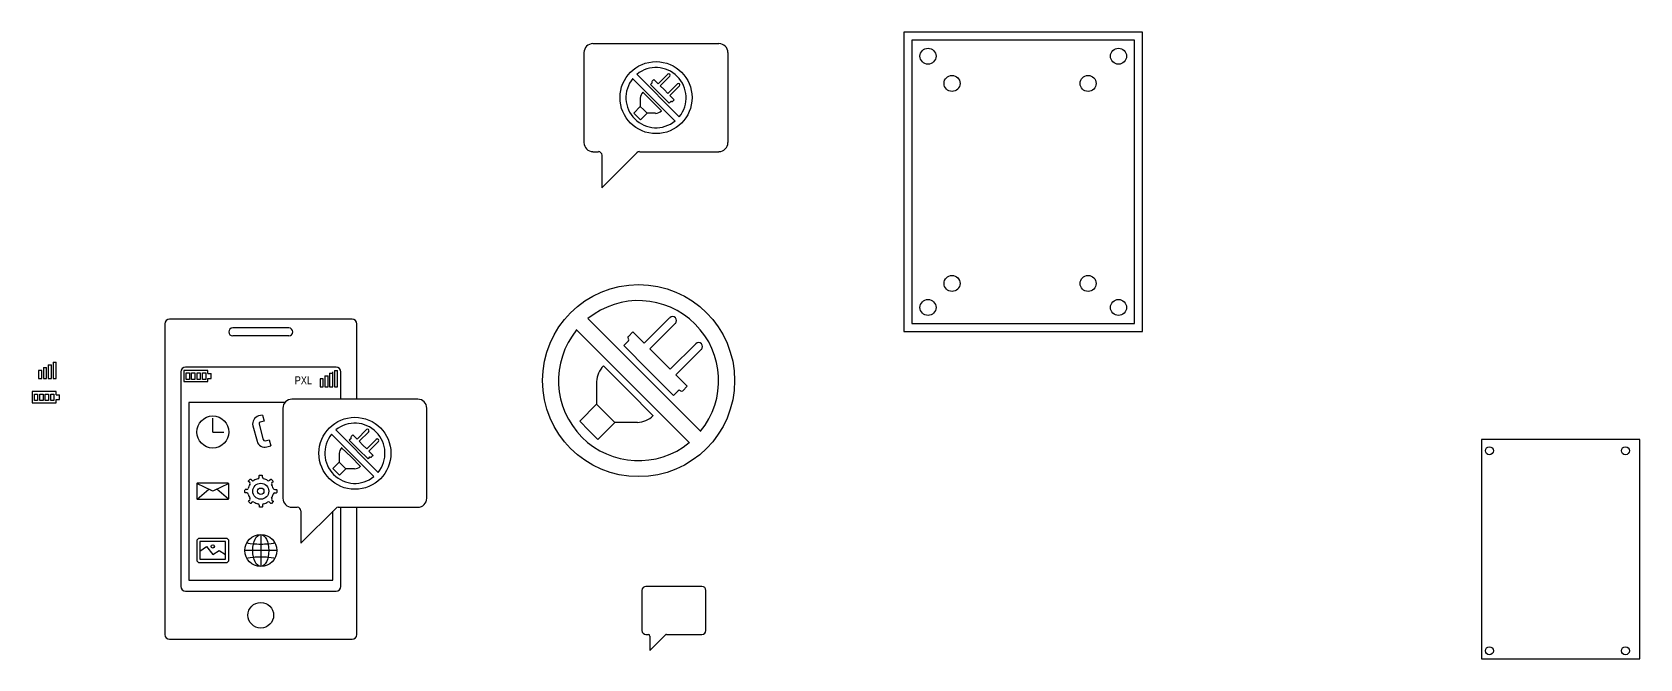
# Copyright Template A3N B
# Model space of a CAD drawing. Header units: millimetres. Extents: x 17 to 2298, y 88 to 808.
# Drawn here: x 17 to 1021, y 88 to 479 of the extents above; entities that cross this region are included whole.
import ezdxf
from ezdxf.enums import TextEntityAlignment as Align

# ---------------------------------------------------------------- set-up
doc = ezdxf.new("R2010")
doc.units = ezdxf.units.MM
doc.header["$LTSCALE"] = 0.5
doc.layers.get('0').update_dxf_attribs({"color": 250})
doc.styles.add('A3NCAD Technic', font='technic_.ttf')

# ---------------------------------------------------------------- blocks, each defined once
blk = doc.blocks.new('*U34')
at = {"linetype": 'Continuous'}
for p, q in [((-1, 0.9), (-0.8, 1.1)), ((-1, -0.1), (-1, 0.9)), ((-0.8, 1.1), (0.7, 1.1)), ((0.7, 1.1), (1, 0.9)), ((1, -0.1), (1, 0.9))]:
    blk.add_line(p, q, dxfattribs=at)
for centre, start, end in [((-2, -0.1), 282.8396, 0), ((2, -0.1), 180, 257.1604)]:
    blk.add_arc(centre, 1, start, end, dxfattribs=at)
blk = doc.blocks.new('*U35')
at = {"color": 0, "linetype": 'ByBlock', "lineweight": -2, "transparency": 16777216}
blk.add_blockref('*U34', (41.5, 190.5), dxfattribs=at)
for p, rotation in [((32.6, 181.6), 90), ((35.2, 187.8), 45.00000000000001), ((47.8, 187.8), 315), ((50.4, 181.6), 270), ((35.2, 175.3), 135), ((41.5, 172.7), 180), ((47.8, 175.3), 225.0000000000001)]:
    blk.add_blockref('*U34', p, dxfattribs=dict(at, rotation=rotation))

msp = doc.modelspace()

# ---------------------------------------------------------------- linework, layer by layer
at = {"linetype": 'Continuous'}
for p, q in [((446.2, 472.1), (367.5, 472.1)), ((361.9, 466.5), (361.9, 410.3)), ((451.9, 410.3), (451.9, 466.5)), ((421.4, 426.5), (394.9, 453)), ((414.2, 453.1), (408.2, 447.1)), ((418.8, 423.8), (392.3, 450.3)), ((404.5, 447.7), (403.4, 446.6)), ((403.4, 446.6), (409.2, 440.8)), ((405.5, 449.8), (404.5, 448.7)), ((404.5, 448.2), (404.5, 448.2)), ((408.2, 447.1), (405.5, 449.8)), ((415.5, 451.8), (409.5, 445.8)), ((411.9, 443.4), (409.5, 445.8)), ((411.9, 443.4), (414.3, 441)), ((420.3, 447), (414.3, 441)), ((421.6, 445.7), (415.6, 439.7)), ((397, 432.8), (393.1, 428.8)), ((397, 438.1), (397, 432.8)), ((399.2, 430.7), (397, 432.8)), ((398.6, 441.8), (404.5, 436)), ((410.3, 430.2), (404.5, 436)), ((415.1, 434.9), (409.2, 440.8)), ((416.1, 436), (415.1, 434.9)), ((415.6, 439.7), (418.3, 437.1)), ((416.7, 436), (416.7, 436)), ((418.3, 437.1), (417.2, 436)), ((395.2, 426.7), (393.1, 428.8)), ((395.2, 426.7), (397.3, 424.6)), ((401.3, 428.6), (397.3, 424.6)), ((399.2, 430.7), (401.3, 428.6)), ((406.6, 428.6), (401.3, 428.6)), ((367.5, 404.6), (370.9, 404.6)), ((373.1, 382.1), (395, 404)), ((373.1, 402.4), (373.1, 382.1)), ((396.5, 404.6), (446.2, 404.6)), ((100, 297), (100, 103)), ((217, 300), (103, 300)), ((177.5, 294.5), (142.5, 294.5)), ((220, 250), (220, 297)), ((427.8, 222.8), (357.1, 293.5)), ((434.9, 229.8), (364.2, 300.5)), ((392.4, 292), (389.6, 289.2)), ((399.5, 285), (392.4, 292)), ((415.4, 300.9), (399.5, 285)), ((419, 297.4), (403.1, 281.4)), ((177.5, 289.5), (142.5, 289.5)), ((389.6, 286.4), (386.8, 283.6)), ((386.8, 283.6), (402.3, 268)), ((389.6, 287.8), (389.6, 287.8)), ((409.4, 275.1), (403.1, 281.4)), ((431.7, 284.6), (415.8, 268.7)), ((27.2, 271.5), (27.2, 263)), ((27.2, 271.5), (29.2, 271.5)), ((29.2, 263), (29.2, 271.5)), ((30.2, 273.2), (30.2, 263)), ((30.2, 273.2), (32.2, 273.2)), ((32.2, 263), (32.2, 273.2)), ((409.4, 275.1), (415.8, 268.7)), ((435.2, 281.1), (419.3, 265.2)), ((24.2, 269.7), (24.2, 263)), ((24.2, 269.7), (26.2, 269.7)), ((24.2, 263), (26.2, 263)), ((26.2, 263), (26.2, 269.7)), ((27.2, 263), (29.2, 263)), ((30.2, 263), (32.2, 263)), ((110, 267), (110, 133)), ((127, 268), (112, 268)), ((112, 268), (112, 261)), ((127, 268), (112, 268)), ((112, 268), (112, 261)), ((207, 270), (113, 270)), ((127, 266), (127, 268)), ((127, 266), (129, 266)), ((127, 261), (127, 263)), ((127, 263), (129, 263)), ((129, 263), (129, 266)), ((129, 263), (129, 266)), ((200, 264.5), (200, 257.8)), ((200, 264.5), (202, 264.5)), ((202, 257.8), (202, 264.5)), ((203, 266.3), (203, 257.8)), ((203, 266.3), (205, 266.3)), ((205, 257.8), (205, 267)), ((205, 257.8), (205, 266.3)), ((206, 268), (206, 257.8)), ((206, 268), (208, 268)), ((208, 257.8), (208, 268)), ((210, 250), (210, 267)), ((374.1, 270.8), (389.6, 255.3)), ((417.9, 252.4), (402.3, 268)), ((419.3, 265.2), (426.4, 258.1)), ((32.2, 254.8), (17.2, 254.8)), ((17.2, 254.8), (17.2, 247.8)), ((32.2, 254.8), (17.2, 254.8)), ((17.2, 254.8), (17.2, 247.8)), ((32.2, 252.8), (32.2, 254.8)), ((32.2, 252.8), (34.2, 252.8)), ((34.2, 249.8), (34.2, 252.8)), ((34.2, 249.8), (34.2, 252.8)), ((112, 261), (127, 261)), ((112, 261), (127, 261)), ((200, 257.8), (202, 257.8)), ((203, 257.8), (205, 257.8)), ((206, 257.8), (208, 257.8)), ((369.8, 260.9), (369.8, 246.8)), ((405.2, 239.7), (389.6, 255.3)), ((420.7, 255.3), (417.9, 252.4)), ((422.1, 255.3), (422.1, 255.3)), ((426.4, 258.1), (423.6, 255.3)), ((17.2, 247.8), (32.2, 247.8)), ((17.2, 247.8), (32.2, 247.8)), ((32.2, 247.8), (32.2, 249.8)), ((32.2, 249.8), (34.2, 249.8)), ((115, 248), (115, 137)), ((175.1, 248), (115, 248)), ((173.8, 244.4), (173.8, 188.1)), ((258.1, 250), (179.4, 250)), ((263.8, 188.1), (263.8, 244.4)), ((369.8, 246.8), (359.2, 236.2)), ((375.5, 241.1), (369.8, 246.8)), ((375.5, 241.1), (381.1, 235.5)), ((130, 229.5), (130, 238.2)), ((155.1, 233.4), (157.7, 223.7)), ((161, 240.1), (158.6, 239.5)), ((158.9, 234.4), (161.5, 224.7)), ((162.1, 236.3), (159.7, 235.6)), ((161, 240.1), (162.1, 236.3)), ((364.9, 230.5), (359.2, 236.2)), ((381.1, 235.5), (370.5, 224.9)), ((395.3, 235.5), (381.1, 235.5)), ((130, 229.5), (137, 229.5)), ((162.8, 224), (165.2, 224.7)), ((165.2, 224.7), (166.2, 220.8)), ((230.7, 201.7), (204.2, 228.2)), ((233.3, 204.3), (206.8, 230.8)), ((216.4, 225.5), (215.3, 224.5)), ((215.3, 224.5), (221.1, 218.6)), ((217.4, 227.7), (216.4, 226.6)), ((216.4, 226.1), (216.4, 226.1)), ((220.1, 225), (217.4, 227.7)), ((226, 231), (220.1, 225)), ((227.4, 229.6), (221.4, 223.7)), ((223.8, 221.3), (221.4, 223.7)), ((223.8, 221.3), (226.2, 218.9)), ((232.1, 224.9), (226.2, 218.9)), ((233.5, 223.5), (227.5, 217.6)), ((364.9, 230.5), (370.5, 224.9)), ((163.8, 220.2), (166.2, 220.8)), ((208.9, 216), (208.9, 210.7)), ((210.5, 219.7), (216.4, 213.9)), ((222.2, 208), (216.4, 213.9)), ((227, 212.8), (221.1, 218.6)), ((228, 213.9), (227, 212.8)), ((227.5, 217.6), (230.2, 214.9)), ((228.6, 213.9), (228.6, 213.9)), ((230.2, 214.9), (229.1, 213.9)), ((208.9, 210.7), (205, 206.7)), ((207.1, 204.6), (205, 206.7)), ((207.1, 204.6), (209.2, 202.5)), ((211.1, 208.6), (208.9, 210.7)), ((213.2, 206.4), (209.2, 202.5)), ((211.1, 208.6), (213.2, 206.4)), ((218.5, 206.4), (213.2, 206.4)), ((120.2, 197.4), (128.9, 193.1)), ((120.2, 187.6), (127.5, 193.8)), ((130, 192.5), (130, 192.5)), ((131.1, 193.1), (139.8, 197.4)), ((139.8, 187.6), (132.5, 193.8)), ((179.4, 182.5), (182.8, 182.5)), ((185, 160), (206.8, 181.8)), ((208.4, 182.5), (258.1, 182.5)), ((210, 133), (210, 182.5)), ((220, 103), (220, 182.5)), ((185, 180.2), (185, 160)), ((205, 137), (205, 180)), ((138, 161), (122, 161)), ((122, 161), (122, 150)), ((138, 150), (138, 161)), ((160, 165.5), (160, 145.5)), ((122, 155), (126, 158)), ((126, 158), (126, 158)), ((126, 158), (130, 153)), ((130, 153), (134, 155.5)), ((134, 155.5), (138, 153)), ((170, 155.5), (150, 155.5)), ((122, 150), (138, 150)), ((115, 137), (205, 137)), ((435.6, 133), (400.6, 133)), ((113, 130), (207, 130)), ((398.1, 130.5), (398.1, 105.5)), ((438.1, 105.5), (438.1, 130.5)), ((400.6, 103), (402.1, 103)), ((403.1, 93), (412.8, 102.7)), ((403.1, 102), (403.1, 93)), ((413.5, 103), (435.6, 103)), ((103, 100), (217, 100))]:
    msp.add_line(p, q, dxfattribs=at)
at = {"color": 7, "linetype": 'Continuous'}
for points in [[(710.8, 292.3), (710.8, 479.3), (561.8, 479.3), (561.8, 292.3)], [(705.8, 297.3), (705.8, 474.3), (566.8, 474.3), (566.8, 297.3)]]:
    msp.add_lwpolyline(points, close=True, dxfattribs=at)
at = {"linetype": 'Continuous'}
for points in [[(21.2, 263), (23.2, 263), (23.2, 268), (21.2, 268)], [(113.4, 262.4), (113.4, 266.4), (115.4, 266.4), (115.4, 262.4)], [(116.8, 262.4), (116.8, 266.4), (118.8, 266.4), (118.8, 262.4)], [(120.2, 262.4), (120.2, 266.4), (122.2, 266.4), (122.2, 262.4)], [(123.6, 262.4), (123.6, 266.4), (125.6, 266.4), (125.6, 262.4)], [(197, 257.8), (199, 257.8), (199, 262.8), (197, 262.8)], [(18.6, 249.2), (18.6, 253.2), (20.6, 253.2), (20.6, 249.2)], [(22, 249.2), (22, 253.2), (24, 253.2), (24, 249.2)], [(25.4, 249.2), (25.4, 253.2), (27.4, 253.2), (27.4, 249.2)], [(28.8, 249.2), (28.8, 253.2), (30.8, 253.2), (30.8, 249.2)], [(121, 148), (139, 148), (140, 149), (140, 162), (139, 163), (121, 163), (120, 162), (120, 149)]]:
    msp.add_lwpolyline(points, close=True, dxfattribs=at)
at = {"color": 3, "linetype": 'Continuous'}
msp.add_lwpolyline([(1021.5, 87.8), (1021.5, 224.8), (922.5, 224.8), (922.5, 87.8)], close=True, dxfattribs=at)
at = {"linetype": 'Continuous'}
msp.add_lwpolyline([(120.5, 187.5), (139.5, 187.5, 0.414214), (140, 188), (140, 197, 0.414214), (139.5, 197.5), (120.5, 197.5, 0.414214), (120, 197), (120, 188, 0.414214)], format="xyb", close=True, dxfattribs=at)
at = {"color": 18, "linetype": 'Continuous', "true_color": 0x000000}
for centre in [(576.8, 464.3), (695.8, 464.3), (576.8, 307.3), (695.8, 307.3)]:
    msp.add_circle(centre, 5, dxfattribs=at)
at = {"linetype": 'Continuous'}
for centre, radius in [((406.9, 438.4), 22.5), ((591.8, 447.3), 5), ((676.8, 447.3), 5), ((396, 261.6), 60), ((591.8, 322.3), 5), ((676.8, 322.3), 5), ((130, 229.5), 10), ((218.8, 216.2), 22.5), ((160, 192.5), 5), ((160, 192.5), 2), ((160, 155.5), 10), ((130, 158), 1), ((160, 115), 8)]:
    msp.add_circle(centre, radius, dxfattribs=at)
at = {"color": 3, "linetype": 'Continuous'}
for centre in [(927.5, 217.8), (1012.5, 217.8), (927.5, 92.8), (1012.5, 92.8)]:
    msp.add_circle(centre, 2.5, dxfattribs=at)
at = {"linetype": 'Continuous'}
for centre, radius, start, end in [((367.5, 466.5), 5.62, 90, 180), ((446.2, 466.5), 5.62, 0, 90), ((406.9, 438.4), 18.8, 320.7392, 129.2608), ((414.8, 452.4), 0.938, 315, 135), ((406.9, 438.4), 18.8, 140.7392, 309.2608), ((404.7, 448.5), 0.375, 135, 225), ((404.2, 447.9), 0.375, 315, 45), ((420.9, 446.3), 0.938, 315, 135), ((402.7, 437.9), 5.62, 135.7619, 177.8409), ((416.4, 435.7), 0.375, 45, 135), ((416.9, 436.3), 0.375, 225, 315), ((406.4, 434.2), 5.62, 272.1591, 314.2381), ((367.5, 410.3), 5.62, 180, 270), ((370.9, 402.4), 2.25, 0, 90), ((396.5, 402.4), 2.25, 90, 135), ((446.2, 410.3), 5.62, 270, 0), ((396, 261.6), 50, 320.7392, 129.2608), ((417.2, 299.1), 2.5, 315, 135), ((103, 297), 3, 90, 180), ((142.5, 292), 2.5, 90, 270), ((177.5, 292), 2.5, 270, 90), ((217, 297), 3, 0, 90), ((396, 261.6), 50, 140.7392, 309.2608), ((390.3, 288.5), 1, 135, 225), ((388.9, 287.1), 1, 315, 45), ((433.5, 282.9), 2.5, 315, 135), ((113, 267), 3, 90, 180), ((207, 267), 3, 0, 90), ((384.8, 260.4), 15, 135.7619, 177.8409), ((421.4, 254.6), 1, 45, 135), ((422.9, 256), 1, 225, 315), ((179.4, 244.4), 5.62, 90, 180), ((258.1, 244.4), 5.62, 0, 90), ((159.9, 234.7), 5, 105, 195), ((159.9, 234.7), 1, 105, 195), ((218.8, 216.2), 18.8, 320.7392, 129.2608), ((226.7, 230.3), 0.938, 315, 135), ((394.7, 250.5), 15, 272.1591, 314.2381), ((162.5, 225), 5, 195, 285), ((162.5, 225), 1, 195, 285), ((218.8, 216.2), 18.8, 140.7392, 309.2608), ((216.6, 226.3), 0.375, 135, 225), ((216.1, 225.8), 0.375, 315, 45), ((232.8, 224.2), 0.938, 315, 135), ((214.6, 215.8), 5.62, 135.7619, 177.8409), ((228.3, 213.6), 0.375, 45, 135), ((228.8, 214.1), 0.375, 225, 315), ((218.3, 212.1), 5.62, 272.1591, 314.2381), ((130, 195.3), 2.5, 243.4349, 296.5651), ((160, 192.5), 8, 147.8396, 167.1604), ((160, 192.5), 8, 102.8396, 122.1604), ((160, 192.5), 8, 57.8396, 77.1604), ((160, 192.5), 8, 12.8396, 32.1604), ((160, 192.5), 8, 192.8396, 212.1604), ((160, 192.5), 8, 237.8396, 257.1604), ((160, 192.5), 8, 282.8396, 302.1604), ((160, 192.5), 8, 327.8396, 347.1604), ((179.4, 188.1), 5.62, 180, 270), ((182.8, 180.2), 2.25, 0, 90), ((208.4, 180.2), 2.25, 90, 135), ((258.1, 188.1), 5.62, 270, 0), ((113, 133), 3, 180, 270), ((207, 133), 3, 270, 0), ((400.6, 130.5), 2.5, 90, 180), ((435.6, 130.5), 2.5, 0, 90), ((103, 103), 3, 180, 270), ((217, 103), 3, 270, 0), ((400.6, 105.5), 2.5, 180, 270), ((402.1, 102), 1, 0, 90), ((413.5, 102), 1, 90, 135), ((435.6, 105.5), 2.5, 270, 0)]:
    msp.add_arc(centre, radius, start, end, dxfattribs=at)
msp.add_ellipse((160, 155.5), major_axis=(0, 10), ratio=0.5, dxfattribs=at)
msp.add_ellipse((160, 160.5), major_axis=(-8.66, 0), ratio=0.11547, start_param=6.147635, end_param=9.560328, dxfattribs=at)
at = {"linetype": 'Continuous', "extrusion": (0, 0, -1)}
msp.add_ellipse((160, 150.5), major_axis=(-8.66, 0), ratio=0.11547, start_param=6.147635, end_param=9.560328, dxfattribs=at)

# ---------------------------------------------------------------- block references
at = {"linetype": 'Continuous'}
msp.add_blockref('*U35', (118.5, 10.9), dxfattribs=at)

# ---------------------------------------------------------------- texts
at = {"linetype": 'Continuous', "style": 'A3NCAD Technic'}
msp.add_text('PXL', height=5, dxfattribs=at).set_placement((192, 257.8), align=Align.BOTTOM_RIGHT)

doc.saveas('drawing.dxf')
